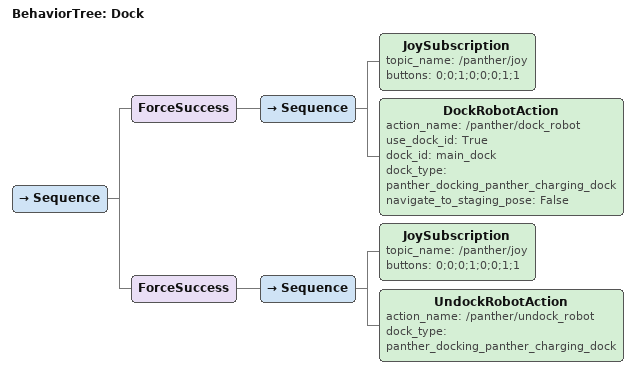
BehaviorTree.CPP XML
<?xml version="1.0" encoding="UTF-8"?>
<root BTCPP_format="4">
  <BehaviorTree ID="Dock">
    <Sequence>
      <ForceSuccess>
        <Sequence>
          <JoySubscription topic_name="/panther/joy" buttons="0;0;1;0;0;0;1;1" />
          <DockRobotAction action_name="/panther/dock_robot" use_dock_id="True" dock_id="main_dock"
            dock_type="panther_docking_panther_charging_dock"
            navigate_to_staging_pose="False" />
        </Sequence>
      </ForceSuccess>
      <ForceSuccess>
        <Sequence>
          <JoySubscription topic_name="/panther/joy" buttons="0;0;0;1;0;0;1;1" />
          <UndockRobotAction action_name="/panther/undock_robot"
            dock_type="panther_docking_panther_charging_dock" />
        </Sequence>
      </ForceSuccess>

    </Sequence>
  </BehaviorTree>

</root>
